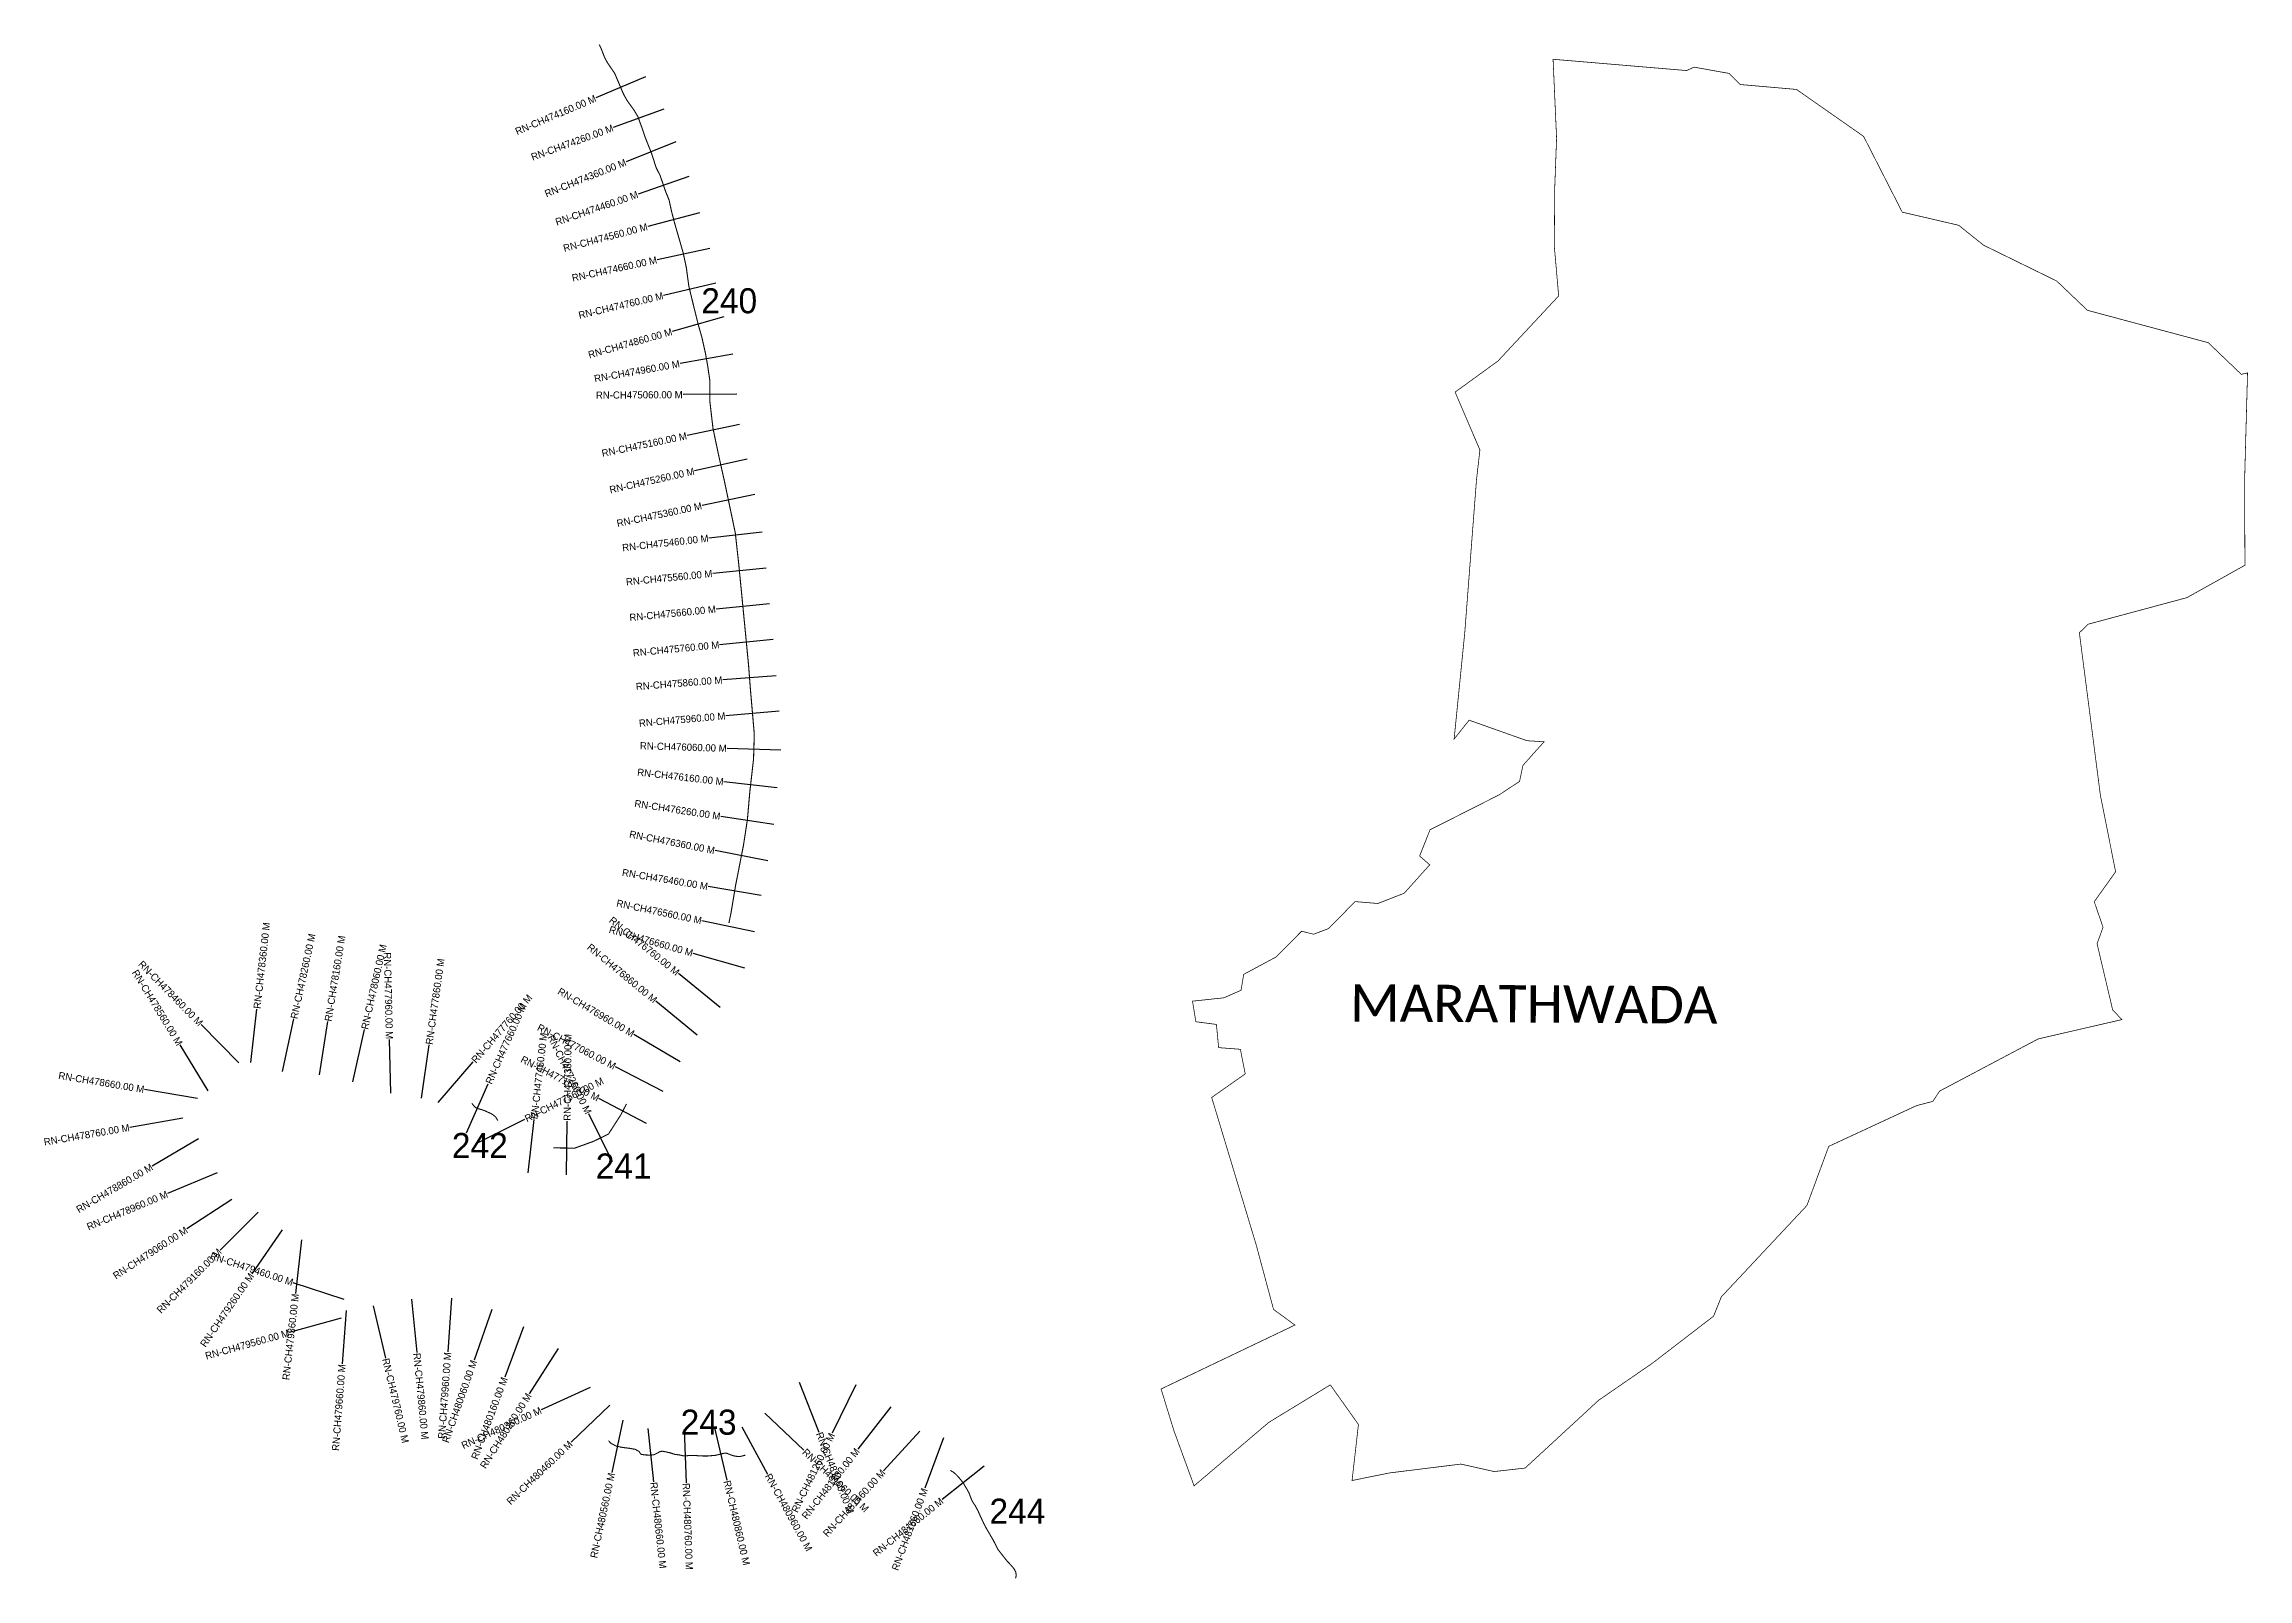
# Model space of a CAD drawing. Header units: feet. Extents: x 311550 to 317703, y 1901204 to 1905489.
import ezdxf
from ezdxf.enums import TextEntityAlignment as Align

# ---------------------------------------------------------------- set-up
doc = ezdxf.new("R2010")
doc.units = ezdxf.units.FT
doc.header["$MEASUREMENT"] = 0
for name, color, linetype in [('CS', 134, 'Continuous'), ('CSMark', 6, 'Continuous'), ('NATURALLY PROTECTED', 3, 'Continuous'), ('VILLAGE NAME', 250, 'Continuous')]:
    doc.layers.add(name, color=color, linetype=linetype)

msp = doc.modelspace()

# ---------------------------------------------------------------- linework, layer by layer
at = {"color": 6, "const_width": 2}
msp.add_lwpolyline([(315763.2, 1905446.5), (316136, 1905415), (316156.9, 1905424.5), (316254.9, 1905407), (316285.9, 1905376), (316442.8, 1905362.3), (316630.4, 1905231.2), (316738.2, 1905019.7), (316895.8, 1904983.1), (316965.4, 1904927.4), (317169.6, 1904827.4), (317255.2, 1904745.7), (317592.6, 1904655.3), (317685.1, 1904566.8), (317702.4, 1904570.9), (317694.2, 1904270.9), (317695.1, 1904033.9), (317533.2, 1903943.5), (317256.9, 1903869.2), (317232.8, 1903845.4), (317291.6, 1903391), (317334.1, 1903178.2), (317274.4, 1903094.6), (317298.9, 1903023.3), (317282.2, 1902977.4), (317325.8, 1902792.5), (317351.5, 1902765.5), (317117.8, 1902711.5), (316842.6, 1902565.9), (316823.7, 1902537.2), (316777.9, 1902525.2), (316532.9, 1902411.5), (316472, 1902246.5), (316233, 1901991.4), (316211.5, 1901937.6), (316041, 1901806.5), (315890.4, 1901702.7), (315685.2, 1901513.5), (315598.9, 1901503.7), (315505.8, 1901524.6), (315306.6, 1901499.9), (315201.9, 1901478.7), (315219.7, 1901635.2), (315141.2, 1901745.7), (314969.4, 1901641), (314760.8, 1901463.8), (314704.3, 1901618.2), (314668.6, 1901734.2), (315042.3, 1901912.7), (314982.6, 1901956.5), (314933.8, 1902138), (314809.9, 1902548.1), (314903.6, 1902613.9), (314890, 1902682.6), (314829.3, 1902687.2), (314823.1, 1902752), (314765.7, 1902759.5), (314756.4, 1902816.9), (314844.4, 1902826.4), (314891.8, 1902847.3), (314899.2, 1902891.7), (314988.9, 1902939.9), (315061, 1903012.2), (315094.5, 1903003.8), (315136.3, 1903019.6), (315210.3, 1903094.9), (315274, 1903089.6), (315347.5, 1903118.3), (315418.7, 1903197.6), (315390.5, 1903222.3), (315419.7, 1903295.4), (315612, 1903392.6), (315669.6, 1903430.4), (315679, 1903475.1), (315738, 1903541.1), (315690.3, 1903544.1), (315528.7, 1903601.4), (315486.9, 1903548.7), (315516.6, 1903845.6), (315549.3, 1904272.1), (315558.9, 1904355.6), (315489.7, 1904517.3), (315609.2, 1904604), (315778.8, 1904785.8), (315766.8, 1904923), (315767.6, 1905081.6), (315773, 1905225.9), (315763.2, 1905446.5)], dxfattribs=at)
at = {"layer": 'CS'}
for p, q in [((313228.6, 1905397.2), (313090.5, 1905338.8)), ((313279.8, 1905307.5), (313138.9, 1905256)), ((313313.9, 1905215.8), (313174.5, 1905160.3)), ((313350.1, 1905119), (313208.2, 1905070.3)), ((313380.1, 1905018), (313235, 1904980)), ((313408.1, 1904918.6), (313261.5, 1904886.9)), ((313425, 1904821.5), (313279, 1904787.2)), ((313448, 1904727.6), (313303.7, 1904686.9)), ((313473, 1904623.1), (313325.3, 1904597)), ((313483.7, 1904511.2), (313333.7, 1904510.3)), ((313491.8, 1904426.8), (313345, 1904395.9)), ((313512.4, 1904329.9), (313366, 1904297.2)), ((313533.8, 1904231.3), (313387, 1904200.4)), ((313554.9, 1904126.2), (313405.8, 1904109.6)), ((313565.8, 1904025.8), (313416.5, 1904011.1)), ((313575.5, 1903926.2), (313426.2, 1903911.6)), ((313585.2, 1903826.6), (313435.8, 1903812.2)), ((313594.2, 1903725.6), (313444.6, 1903714)), ((313602.4, 1903626.6), (313453, 1903613.7)), ((313606.4, 1903518.1), (313456.5, 1903522.7)), ((313596.9, 1903412.4), (313447.9, 1903429.3)), ((313587.2, 1903310), (313438.9, 1903332.6)), ((313570.3, 1903208.3), (313423.1, 1903237.1)), ((313551.9, 1903112.1), (313403.9, 1903136.8)), ((313533.3, 1903010.8), (313386.5, 1903041.4)), ((313505.9, 1902908.8), (313361.8, 1902950.4)), ((313437.3, 1902799.6), (313320.7, 1902893.8)), ((313373.6, 1902721.6), (313257.8, 1902816.9)), ((312093.6, 1902644.6), (311988.5, 1902751.6)), ((312126.9, 1902646), (312143.7, 1902795)), ((312215.4, 1902620.5), (312247, 1902767.2)), ((312318.2, 1902611.7), (312342.2, 1902759.8)), ((312008, 1902566.8), (311929.6, 1902694.6)), ((312411.6, 1902591.3), (312444.1, 1902737.7)), ((312517.5, 1902560), (312513.9, 1902710)), ((312603.8, 1902546.2), (312624.5, 1902694.8)), ((313325.8, 1902647.9), (313196.4, 1902723.8)), ((312649.7, 1902534), (312747.7, 1902647.5)), ((313278.1, 1902564.5), (313144.9, 1902633.5)), ((311977.9, 1902545.6), (311829.9, 1902570.2)), ((312729, 1902449.2), (312789.9, 1902586.3)), ((313136.7, 1902368), (313070.7, 1902502.6)), ((313232, 1902475.7), (313098.9, 1902544.8)), ((311936.7, 1902490), (311788.8, 1902464.6)), ((312758.1, 1902420.1), (312892.3, 1902487.2)), ((312901.2, 1902337.6), (312917.8, 1902486.7)), ((313008.5, 1902331.9), (313010.1, 1902481.9)), ((311980.8, 1902432.4), (311851.5, 1902356.5)), ((312032.9, 1902337.7), (311894.5, 1902279.8)), ((312074, 1902263.1), (311948.5, 1902181.1)), ((312147.7, 1902228), (312041.4, 1902122.2)), ((312214.7, 1902178.9), (312129.8, 1902055.3)), ((312268.3, 1902150.2), (312251.6, 1902001.1)), ((312387.7, 1901983.9), (312245.3, 1902031)), ((312393.2, 1901953.7), (312381.7, 1901804.2)), ((312468.3, 1901966.6), (312502.9, 1901820.6)), ((312575.8, 1901985.2), (312590.2, 1901835.8)), ((312687.6, 1901987.4), (312676.8, 1901837.8)), ((312800, 1901956.4), (312750.3, 1901814.8)), ((312378.7, 1901932.2), (312234.3, 1901891.6)), ((312888.4, 1901907.6), (312835.9, 1901767.1)), ((312984.7, 1901847.3), (312904.3, 1901720.7)), ((313074.3, 1901738.4), (312937.8, 1901676.2)), ((313658, 1901753), (313713.2, 1901613.5)), ((313816, 1901745.5), (313750.5, 1901610.6)), ((313128.9, 1901689.5), (313020.9, 1901585.4)), ((313165.7, 1901647.4), (313134.5, 1901500.7)), ((313562.2, 1901666.4), (313671, 1901563.1)), ((313914.1, 1901684.3), (313821.5, 1901566.2)), ((313235.5, 1901624.2), (313251.6, 1901475.1)), ((313336.9, 1901622.5), (313342.5, 1901472.6)), ((313422, 1901625.7), (313456.1, 1901479.6)), ((313497.6, 1901628.2), (313569.9, 1901496.7)), ((313995.1, 1901616.6), (313893.9, 1901505.8)), ((314060.9, 1901597.9), (314009.1, 1901457.2)), ((314174.5, 1901519.2), (314057.5, 1901425.3))]:
    msp.add_line(p, q, dxfattribs=at)
at = {"layer": 'NATURALLY PROTECTED', "const_width": 3, "flags": 128}
for points in [[(313099.7, 1905487.4), (313104.6, 1905477.5), (313115, 1905450.9), (313122.3, 1905437.3), (313143, 1905407), (313167.4, 1905349.5), (313177.7, 1905331), (313196.9, 1905304.4), (313207.4, 1905287), (313219.4, 1905254.3), (313228, 1905228.7), (313245.8, 1905184), (313258.6, 1905144), (313269.7, 1905122.1), (313284.6, 1905078.8), (313294.7, 1905053.6), (313302, 1905020.3), (313310.2, 1904989.1), (313323, 1904944.8), (313333.9, 1904907), (313342.9, 1904865.3), (313349.8, 1904813.7), (313355.7, 1904788.8), (313375.6, 1904708.1), (313386.7, 1904668.9), (313396.7, 1904623.6), (313402.4, 1904591.4), (313408.5, 1904550.2), (313408.8, 1904490.1), (313413.8, 1904446.5), (313417.5, 1904415.3), (313434, 1904337), (313449.4, 1904268), (313479.6, 1904124.5), (313489.2, 1904037.7), (313505.8, 1903868), (313516.6, 1903755.8), (313522, 1903686.5), (313532.7, 1903561.9), (313530.6, 1903492.7), (313520.4, 1903403.2), (313513.4, 1903323.6), (313502.7, 1903253.4), (313480.5, 1903140.1), (313467.6, 1903062.9), (313461.8, 1903034.9)], [(312816.5, 1902483.5), (312810.8, 1902493.2), (312802.6, 1902500), (312796.5, 1902503.5), (312783.4, 1902509.6), (312772.8, 1902513.7), (312772.8, 1902513.7), (312761.6, 1902516.8), (312754, 1902520.2), (312749.1, 1902525.1), (312744, 1902532)], [(313175.8, 1902530.2), (313160.1, 1902499.8), (313125.6, 1902446), (313084.1, 1902425.7), (313031.4, 1902406.7), (312971.3, 1902407.3)], [(313125.7, 1901589.7), (313133.4, 1901581.8), (313148.6, 1901574.4), (313162.5, 1901571.4), (313184.2, 1901568.6), (313199.9, 1901565.8), (313211.1, 1901559.7), (313215.3, 1901552.9), (313217.8, 1901551.5), (313228, 1901550.1), (313242.7, 1901549.5), (313252.2, 1901550.6), (313262.3, 1901555.4), (313269, 1901559.2), (313275.8, 1901560.5), (313285.7, 1901558.7), (313298.9, 1901555.6), (313311.1, 1901551.6), (313323.3, 1901550.2), (313335.2, 1901547.4), (313342.1, 1901547.6), (313354, 1901548.9), (313366.2, 1901548.6), (313383.5, 1901547.3), (313402, 1901547.1), (313424.2, 1901549), (313436.7, 1901552.1), (313450.2, 1901555.2), (313456.7, 1901554.5), (313465.5, 1901550.8), (313475.3, 1901547.6), (313488.4, 1901545.4), (313495, 1901546.1), (313505, 1901548.6), (313507.6, 1901549.8)], [(314080.2, 1901506.9), (314088.7, 1901501.9), (314095.6, 1901496), (314105.2, 1901485.7), (314116.7, 1901471.3), (314121, 1901463.3), (314127.1, 1901453.5), (314132.2, 1901444.1), (314138.6, 1901427.3), (314143.5, 1901417.3), (314149.1, 1901409.2), (314157.2, 1901394.4), (314161.9, 1901383.8), (314166.7, 1901373.5), (314173.1, 1901359.4), (314180.6, 1901345.3), (314191.7, 1901326.3), (314199.4, 1901313.2), (314213.4, 1901285.8), (314222.6, 1901274.1), (314237.3, 1901255.4), (314248.6, 1901243.3), (314258.1, 1901232.1), (314262.7, 1901223.3), (314264.3, 1901214), (314262.1, 1901205.5)]]:
    msp.add_lwpolyline(points, dxfattribs=at)

# ---------------------------------------------------------------- texts
at = {"char_height": 70, "attachment_point": 1}
for s, width, insert in [('240', 95.172, (313384.6, 1904807.3)), ('242', 95.172, (312688.2, 1902448.9)), ('241', 95.172, (313089.8, 1902391.7)), ('243', 209.537, (313327.1, 1901676.6)), ('244', 173.28, (314189.5, 1901428.1))]:
    msp.add_mtext_dynamic_manual_height_columns(s, width=width, gutter_width=1, heights=[0], dxfattribs=dict(at, insert=insert))
at = {"layer": 'CSMark'}
for s, rotation, p in [('RN-CH474160.00 M', 22.95019, (313089.6, 1905338.4)), ('RN-CH474260.00 M', 20.08034, (313138, 1905255.7)), ('RN-CH474360.00 M', 21.74404, (313173.6, 1905159.9)), ('RN-CH474460.00 M', 18.94039, (313207.3, 1905069.9)), ('RN-CH474560.00 M', 14.67527, (313234.1, 1904979.7)), ('RN-CH474660.00 M', 12.19835, (313260.5, 1904886.7)), ('RN-CH474760.00 M', 13.24775, (313278.1, 1904786.9)), ('RN-CH474860.00 M', 15.75862, (313302.7, 1904686.6)), ('RN-CH474960.00 M', 10.04803, (313324.3, 1904596.8)), ('RN-CH475060.00 M', 0.32875, (313332.7, 1904510.3)), ('RN-CH475160.00 M', 11.86964, (313344, 1904395.7)), ('RN-CH475260.00 M', 12.59331, (313365.1, 1904297)), ('RN-CH475360.00 M', 11.87363, (313386, 1904200.2)), ('RN-CH475460.00 M', 6.34328, (313404.8, 1904109.5)), ('RN-CH475560.00 M', 5.59291, (313415.5, 1904011)), ('RN-CH475660.00 M', 5.59291, (313425.2, 1903911.5)), ('RN-CH475760.00 M', 5.4763, (313434.9, 1903812.1)), ('RN-CH475860.00 M', 4.4391, (313443.6, 1903713.9)), ('RN-CH475960.00 M', 4.92919, (313452, 1903613.6)), ('RN-CH476060.00 M', 358.22316, (313455.5, 1903522.7)), ('RN-CH476160.00 M', 353.50644, (313446.9, 1903429.4)), ('RN-CH476260.00 M', 351.31574, (313437.9, 1903332.8)), ('RN-CH476360.00 M', 348.91555, (313422.1, 1903237.3)), ('RN-CH476460.00 M', 350.53295, (313402.9, 1903137)), ('RN-CH476760.00 M', 321.0523, (313319.9, 1902894.5)), ('RN-CH476560.00 M', 348.20088, (313385.5, 1903041.6)), ('RN-CH476660.00 M', 343.9018, (313360.8, 1902950.7)), ('RN-CH478460.00 M', 314.47888, (311987.8, 1902752.3)), ('RN-CH477960.00 M', 271.37625, (312513.9, 1902711)), ('RN-CH476860.00 M', 320.53176, (313257.1, 1902817.6)), ('RN-CH478560.00 M', 301.51143, (311929, 1902695.5)), ('RN-CH476960.00 M', 329.60105, (313195.5, 1902724.3)), ('RN-CH477060.00 M', 332.58981, (313144, 1902634)), ('RN-CH477260.00 M', 296.13158, (313070.2, 1902503.5)), ('RN-CH478660.00 M', 350.56999, (311829, 1902570.3)), ('RN-CH477160.00 M', 332.58981, (313098, 1902545.2)), ('RN-CH478760.00 M', 9.73884, (311787.8, 1902464.4)), ('RN-CH478860.00 M', 30.41511, (311850.6, 1902356)), ('RN-CH478960.00 M', 22.71115, (311893.6, 1902279.4)), ('RN-CH479060.00 M', 33.17651, (311947.6, 1902180.5)), ('RN-CH479160.00 M', 44.85511, (312040.7, 1902121.5)), ('RN-CH479460.00 M', 341.72795, (312244.3, 1902031.3)), ('RN-CH479260.00 M', 55.52856, (312129.2, 1902054.5)), ('RN-CH479360.00 M', 83.59886, (312251.5, 1902000.1)), ('RN-CH479560.00 M', 15.69876, (312233.3, 1901891.4)), ('RN-CH479960.00 M', 85.8641, (312676.7, 1901836.8)), ('RN-CH479660.00 M', 85.62347, (312381.6, 1901803.2)), ('RN-CH480060.00 M', 70.65969, (312749.9, 1901813.9)), ('RN-CH480160.00 M', 69.5112, (312835.5, 1901766.1)), ('RN-CH480260.00 M', 57.57954, (312903.8, 1901719.9)), ('RN-CH480360.00 M', 24.50794, (312936.9, 1901675.8)), ('RN-CH480460.00 M', 43.93627, (313020.2, 1901584.7)), ('RN-CH481260.00 M', 64.13352, (313750.1, 1901609.7)), ('RN-CH481360.00 M', 51.89636, (313820.9, 1901565.4)), ('RN-CH480560.00 M', 77.98622, (313134.3, 1901499.7)), ('RN-CH481460.00 M', 47.58701, (313893.3, 1901505.1)), ('RN-CH481560.00 M', 69.76981, (314008.7, 1901456.2)), ('RN-CH481660.00 M', 38.73309, (314056.7, 1901424.7))]:
    msp.add_text(s, height=20, rotation=rotation, dxfattribs=at).set_placement(p, align=Align.MIDDLE_RIGHT)
for s, rotation, p in [('RN-CH478360.00 M', 83.58204, (312143.8, 1902796)), ('RN-CH478260.00 M', 77.87582, (312247.2, 1902768.1)), ('RN-CH478160.00 M', 80.77432, (312342.4, 1902760.8)), ('RN-CH478060.00 M', 77.47695, (312444.4, 1902738.7)), ('RN-CH477860.00 M', 82.06077, (312624.6, 1902695.8)), ('RN-CH477760.00 M', 49.17431, (312748.4, 1902648.3)), ('RN-CH477660.00 M', 66.0479, (312790.3, 1902587.2)), ('RN-CH477460.00 M', 83.65336, (312917.9, 1902487.7)), ('RN-CH477360.00 M', 89.3843, (313010.1, 1902482.9)), ('RN-CH477560.00 M', 26.57506, (312893.2, 1902487.6)), ('RN-CH479760.00 M', 283.34669, (312503.1, 1901819.6)), ('RN-CH479860.00 M', 275.50457, (312590.3, 1901834.8)), ('RN-CH481160.00 M', 291.62876, (313713.6, 1901612.6)), ('RN-CH481060.00 M', 316.4878, (313671.8, 1901562.4)), ('RN-CH480660.00 M', 276.16697, (313251.7, 1901474.1)), ('RN-CH480760.00 M', 272.12224, (313342.5, 1901471.6)), ('RN-CH480860.00 M', 283.13197, (313456.3, 1901478.6)), ('RN-CH480960.00 M', 298.79823, (313570.4, 1901495.9))]:
    msp.add_text(s, height=20, rotation=rotation, dxfattribs=at).set_placement(p, align=Align.MIDDLE_LEFT)
at = {"layer": 'VILLAGE NAME', "insert": (315196.6, 1902864.2), "char_height": 104.042, "attachment_point": 1, "rotation": 359.67619}
msp.add_mtext_dynamic_manual_height_columns('{\\fCalibri|b0|i0|c0|p34;MARATHWADA}', width=1856.633, gutter_width=520.2, heights=[0], dxfattribs=at)

doc.saveas('drawing.dxf')
